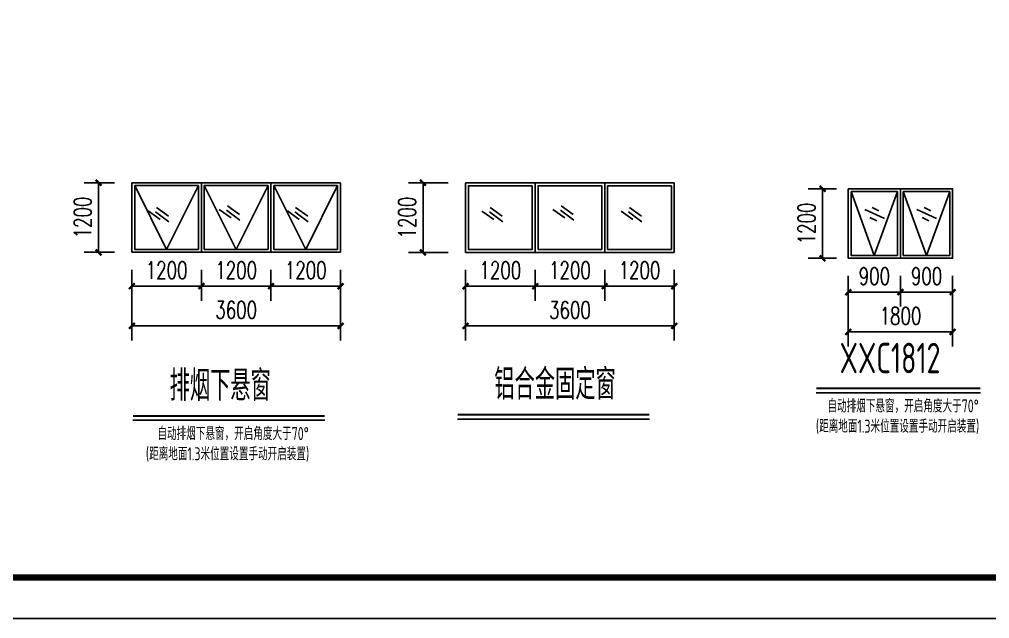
# Model space of a CAD drawing. Extents: x 180850 to 1399066, y 48356 to 327880.
# Drawn here: x 714025 to 747493, y 232984 to 253640 of the extents above; entities that cross this region are included whole.
import ezdxf
from ezdxf.enums import TextEntityAlignment as Align

# ---------------------------------------------------------------- set-up
doc = ezdxf.new("R2010")
doc.units = 0
doc.header["$LTSCALE"] = 1000
for name, color, linetype in [('8', 3, 'Continuous'), ('AXIS', 3, 'Continuous'), ('PUB_TEXT', 7, 'Continuous'), ('PUB_TITLE', 4, 'Continuous'), ('TEXT', 7, 'Continuous'), ('THICK', 6, 'Continuous'), ('THIN', 7, 'Continuous')]:
    doc.layers.add(name, color=color, linetype=linetype)
doc.styles.add('_TCH_DIM_T3', font='SIMPLEX', dxfattribs={"width": 0.705882, "bigfont": 'GBCBIG'})
doc.styles.add('标准字体', font='tssdeng.shx', dxfattribs={"width": 0.7, "bigfont": 'tssdchn.shx'})
doc.dimstyles.new('TCH-200-2', dxfattribs={"dimtxt": 595, "dimasz": 200, "dimexe": 500, "dimexo": 600, "dimgap": 252.5, "dimtad": 1, "dimdec": 0, "dimlfac": 0.5, "dimzin": 0, "dimdsep": 46, "dimtxsty": '_TCH_DIM_T3', "dimblk": 'ARCHTICK', "dimcen": 0.09, "dimclrd": 124, "dimclre": 124, "dimclrt": 7, "dimazin": 2, "dimtfac": 1, "dimtdec": 0, "dimtix": 1, "dimtmove": 2, "dimatfit": 3, "dimfxl": 1, "dimtolj": 1, "dimtzin": 0, "dimarcsym": 0})

# ---------------------------------------------------------------- blocks, each defined once
blk = doc.blocks.new('_ArchTick')
at = {"color": 0, "linetype": 'ByBlock', "const_width": 0.4}
blk.add_lwpolyline([(-0.5, -0.5), (0.5, 0.5)], dxfattribs=at)
blk = doc.blocks.new('*D391')
at = {"layer": 'AXIS', "color": 124, "linetype": 'ByBlock', "lineweight": -2, "transparency": 16777216}
for p, q in [((717903, 245011), (717903, 243944)), ((720303, 245011), (720303, 243944)), ((717903, 244444), (720303, 244444))]:
    blk.add_line(p, q, dxfattribs=at)
at = {"layer": 'Defpoints', "color": 0, "linetype": 'ByBlock', "transparency": 16777216}
for p in [(717903, 245611), (720303, 245611), (720303, 244444)]:
    blk.add_point(p, dxfattribs=at)
at = {"layer": 'AXIS', "color": 124, "linetype": 'ByBlock', "lineweight": -2, "transparency": 16777216, "xscale": 200, "yscale": 200, "zscale": 200, "rotation": 180}
blk.add_blockref('_ArchTick', (717903, 244444), dxfattribs=at)
at = {"layer": 'AXIS', "color": 124, "linetype": 'ByBlock', "lineweight": -2, "transparency": 16777216, "xscale": 200, "yscale": 200, "zscale": 200}
blk.add_blockref('_ArchTick', (720303, 244444), dxfattribs=at)
at = {"layer": 'AXIS', "color": 7, "linetype": 'ByBlock', "transparency": 16777216, "insert": (719103, 244994), "char_height": 595, "attachment_point": 5, "style": '_TCH_DIM_T3'}
blk.add_mtext('\\A1;1200', dxfattribs=at)
blk = doc.blocks.new('*D392')
at = {"layer": 'AXIS', "color": 124, "linetype": 'ByBlock', "lineweight": -2, "transparency": 16777216}
for p, q in [((720303, 245011), (720303, 243944)), ((722703, 245011), (722703, 243944)), ((720303, 244444), (722703, 244444))]:
    blk.add_line(p, q, dxfattribs=at)
at = {"layer": 'Defpoints', "color": 0, "linetype": 'ByBlock', "transparency": 16777216}
for p in [(720303, 245611), (722703, 245611), (722703, 244444)]:
    blk.add_point(p, dxfattribs=at)
at = {"layer": 'AXIS', "color": 124, "linetype": 'ByBlock', "lineweight": -2, "transparency": 16777216, "xscale": 200, "yscale": 200, "zscale": 200, "rotation": 180}
blk.add_blockref('_ArchTick', (720303, 244444), dxfattribs=at)
at = {"layer": 'AXIS', "color": 124, "linetype": 'ByBlock', "lineweight": -2, "transparency": 16777216, "xscale": 200, "yscale": 200, "zscale": 200}
blk.add_blockref('_ArchTick', (722703, 244444), dxfattribs=at)
at = {"layer": 'AXIS', "color": 7, "linetype": 'ByBlock', "transparency": 16777216, "insert": (721503, 244994), "char_height": 595, "attachment_point": 5, "style": '_TCH_DIM_T3'}
blk.add_mtext('\\A1;1200', dxfattribs=at)
blk = doc.blocks.new('*D393')
at = {"layer": 'AXIS', "color": 124, "linetype": 'ByBlock', "lineweight": -2, "transparency": 16777216}
for p, q in [((717903, 245011), (717903, 242574)), ((725103, 245011), (725103, 242574)), ((717903, 243074), (725103, 243074))]:
    blk.add_line(p, q, dxfattribs=at)
at = {"layer": 'Defpoints', "color": 0, "linetype": 'ByBlock', "transparency": 16777216}
for p in [(717903, 245611), (725103, 245611), (725103, 243074)]:
    blk.add_point(p, dxfattribs=at)
at = {"layer": 'AXIS', "color": 124, "linetype": 'ByBlock', "lineweight": -2, "transparency": 16777216, "xscale": 200, "yscale": 200, "zscale": 200, "rotation": 180}
blk.add_blockref('_ArchTick', (717903, 243074), dxfattribs=at)
at = {"layer": 'AXIS', "color": 124, "linetype": 'ByBlock', "lineweight": -2, "transparency": 16777216, "xscale": 200, "yscale": 200, "zscale": 200}
blk.add_blockref('_ArchTick', (725103, 243074), dxfattribs=at)
at = {"layer": 'AXIS', "color": 7, "linetype": 'ByBlock', "transparency": 16777216, "insert": (721503, 243624), "char_height": 595, "attachment_point": 5, "style": '_TCH_DIM_T3'}
blk.add_mtext('\\A1;3600', dxfattribs=at)
blk = doc.blocks.new('*D394')
at = {"layer": 'AXIS', "color": 124, "linetype": 'ByBlock', "lineweight": -2, "transparency": 16777216}
for p, q in [((717303, 248011), (716257, 248011)), ((716757, 248011), (716757, 245611)), ((717303, 245611), (716257, 245611))]:
    blk.add_line(p, q, dxfattribs=at)
at = {"layer": 'Defpoints', "color": 0, "linetype": 'ByBlock', "transparency": 16777216}
for p in [(717903, 248011), (716757, 245611), (717903, 245611)]:
    blk.add_point(p, dxfattribs=at)
at = {"layer": 'AXIS', "color": 124, "linetype": 'ByBlock', "lineweight": -2, "transparency": 16777216, "xscale": 200, "yscale": 200, "zscale": 200}
for p, rotation in [((716757, 248011), 90), ((716757, 245611), 270)]:
    blk.add_blockref('_ArchTick', p, dxfattribs=dict(at, rotation=rotation))
at = {"layer": 'AXIS', "color": 7, "linetype": 'ByBlock', "transparency": 16777216, "insert": (716207, 246811), "char_height": 595, "attachment_point": 5, "rotation": 90, "style": '_TCH_DIM_T3'}
blk.add_mtext('\\A1;1200', dxfattribs=at)
blk = doc.blocks.new('*D395')
at = {"layer": 'AXIS', "color": 124, "linetype": 'ByBlock', "lineweight": -2, "transparency": 16777216}
for p, q in [((722703, 245011), (722703, 243944)), ((725103, 245011), (725103, 243944)), ((722703, 244444), (725103, 244444))]:
    blk.add_line(p, q, dxfattribs=at)
at = {"layer": 'Defpoints', "color": 0, "linetype": 'ByBlock', "transparency": 16777216}
for p in [(722703, 245611), (725103, 245611), (725103, 244444)]:
    blk.add_point(p, dxfattribs=at)
at = {"layer": 'AXIS', "color": 124, "linetype": 'ByBlock', "lineweight": -2, "transparency": 16777216, "xscale": 200, "yscale": 200, "zscale": 200, "rotation": 180}
blk.add_blockref('_ArchTick', (722703, 244444), dxfattribs=at)
at = {"layer": 'AXIS', "color": 124, "linetype": 'ByBlock', "lineweight": -2, "transparency": 16777216, "xscale": 200, "yscale": 200, "zscale": 200}
blk.add_blockref('_ArchTick', (725103, 244444), dxfattribs=at)
at = {"layer": 'AXIS', "color": 7, "linetype": 'ByBlock', "transparency": 16777216, "insert": (723903, 244994), "char_height": 595, "attachment_point": 5, "style": '_TCH_DIM_T3'}
blk.add_mtext('\\A1;1200', dxfattribs=at)
blk = doc.blocks.new('*D407')
at = {"layer": 'AXIS', "color": 124, "linetype": 'ByBlock', "lineweight": -2, "transparency": 16777216}
for p, q in [((729416, 245008), (729416, 243942)), ((731816, 245008), (731816, 243942)), ((729416, 244442), (731816, 244442))]:
    blk.add_line(p, q, dxfattribs=at)
at = {"layer": 'Defpoints', "color": 0, "linetype": 'ByBlock', "transparency": 16777216}
for p in [(729416, 245608), (731816, 245608), (731816, 244442)]:
    blk.add_point(p, dxfattribs=at)
at = {"layer": 'AXIS', "color": 124, "linetype": 'ByBlock', "lineweight": -2, "transparency": 16777216, "xscale": 200, "yscale": 200, "zscale": 200, "rotation": 180}
blk.add_blockref('_ArchTick', (729416, 244442), dxfattribs=at)
at = {"layer": 'AXIS', "color": 124, "linetype": 'ByBlock', "lineweight": -2, "transparency": 16777216, "xscale": 200, "yscale": 200, "zscale": 200}
blk.add_blockref('_ArchTick', (731816, 244442), dxfattribs=at)
at = {"layer": 'AXIS', "color": 7, "linetype": 'ByBlock', "transparency": 16777216, "insert": (730616, 244992), "char_height": 595, "attachment_point": 5, "style": '_TCH_DIM_T3'}
blk.add_mtext('\\A1;1200', dxfattribs=at)
blk = doc.blocks.new('*D408')
at = {"layer": 'AXIS', "color": 124, "linetype": 'ByBlock', "lineweight": -2, "transparency": 16777216}
for p, q in [((731816, 245008), (731816, 243942)), ((734216, 245008), (734216, 243942)), ((731816, 244442), (734216, 244442))]:
    blk.add_line(p, q, dxfattribs=at)
at = {"layer": 'Defpoints', "color": 0, "linetype": 'ByBlock', "transparency": 16777216}
for p in [(731816, 245608), (734216, 245608), (734216, 244442)]:
    blk.add_point(p, dxfattribs=at)
at = {"layer": 'AXIS', "color": 124, "linetype": 'ByBlock', "lineweight": -2, "transparency": 16777216, "xscale": 200, "yscale": 200, "zscale": 200, "rotation": 180}
blk.add_blockref('_ArchTick', (731816, 244442), dxfattribs=at)
at = {"layer": 'AXIS', "color": 124, "linetype": 'ByBlock', "lineweight": -2, "transparency": 16777216, "xscale": 200, "yscale": 200, "zscale": 200}
blk.add_blockref('_ArchTick', (734216, 244442), dxfattribs=at)
at = {"layer": 'AXIS', "color": 7, "linetype": 'ByBlock', "transparency": 16777216, "insert": (733016, 244992), "char_height": 595, "attachment_point": 5, "style": '_TCH_DIM_T3'}
blk.add_mtext('\\A1;1200', dxfattribs=at)
blk = doc.blocks.new('*D409')
at = {"layer": 'AXIS', "color": 124, "linetype": 'ByBlock', "lineweight": -2, "transparency": 16777216}
for p, q in [((729416, 245008), (729416, 242572)), ((736616, 245008), (736616, 242572)), ((729416, 243072), (736616, 243072))]:
    blk.add_line(p, q, dxfattribs=at)
at = {"layer": 'Defpoints', "color": 0, "linetype": 'ByBlock', "transparency": 16777216}
for p in [(729416, 245608), (736616, 245608), (736616, 243072)]:
    blk.add_point(p, dxfattribs=at)
at = {"layer": 'AXIS', "color": 124, "linetype": 'ByBlock', "lineweight": -2, "transparency": 16777216, "xscale": 200, "yscale": 200, "zscale": 200, "rotation": 180}
blk.add_blockref('_ArchTick', (729416, 243072), dxfattribs=at)
at = {"layer": 'AXIS', "color": 124, "linetype": 'ByBlock', "lineweight": -2, "transparency": 16777216, "xscale": 200, "yscale": 200, "zscale": 200}
blk.add_blockref('_ArchTick', (736616, 243072), dxfattribs=at)
at = {"layer": 'AXIS', "color": 7, "linetype": 'ByBlock', "transparency": 16777216, "insert": (733016, 243622), "char_height": 595, "attachment_point": 5, "style": '_TCH_DIM_T3'}
blk.add_mtext('\\A1;3600', dxfattribs=at)
blk = doc.blocks.new('*D410')
at = {"layer": 'AXIS', "color": 124, "linetype": 'ByBlock', "lineweight": -2, "transparency": 16777216}
for p, q in [((728816, 248008), (727448, 248008)), ((727948, 248008), (727948, 245608)), ((728816, 245608), (727448, 245608))]:
    blk.add_line(p, q, dxfattribs=at)
at = {"layer": 'Defpoints', "color": 0, "linetype": 'ByBlock', "transparency": 16777216}
for p in [(729416, 248008), (727948, 245608), (729416, 245608)]:
    blk.add_point(p, dxfattribs=at)
at = {"layer": 'AXIS', "color": 124, "linetype": 'ByBlock', "lineweight": -2, "transparency": 16777216, "xscale": 200, "yscale": 200, "zscale": 200}
for p, rotation in [((727948, 248008), 90), ((727948, 245608), 270)]:
    blk.add_blockref('_ArchTick', p, dxfattribs=dict(at, rotation=rotation))
at = {"layer": 'AXIS', "color": 7, "linetype": 'ByBlock', "transparency": 16777216, "insert": (727398, 246808), "char_height": 595, "attachment_point": 5, "rotation": 90, "style": '_TCH_DIM_T3'}
blk.add_mtext('\\A1;1200', dxfattribs=at)
blk = doc.blocks.new('*D411')
at = {"layer": 'AXIS', "color": 124, "linetype": 'ByBlock', "lineweight": -2, "transparency": 16777216}
for p, q in [((734216, 245008), (734216, 243942)), ((736616, 245008), (736616, 243942)), ((734216, 244442), (736616, 244442))]:
    blk.add_line(p, q, dxfattribs=at)
at = {"layer": 'Defpoints', "color": 0, "linetype": 'ByBlock', "transparency": 16777216}
for p in [(734216, 245608), (736616, 245608), (736616, 244442)]:
    blk.add_point(p, dxfattribs=at)
at = {"layer": 'AXIS', "color": 124, "linetype": 'ByBlock', "lineweight": -2, "transparency": 16777216, "xscale": 200, "yscale": 200, "zscale": 200, "rotation": 180}
blk.add_blockref('_ArchTick', (734216, 244442), dxfattribs=at)
at = {"layer": 'AXIS', "color": 124, "linetype": 'ByBlock', "lineweight": -2, "transparency": 16777216, "xscale": 200, "yscale": 200, "zscale": 200}
blk.add_blockref('_ArchTick', (736616, 244442), dxfattribs=at)
at = {"layer": 'AXIS', "color": 7, "linetype": 'ByBlock', "transparency": 16777216, "insert": (735416, 244992), "char_height": 595, "attachment_point": 5, "style": '_TCH_DIM_T3'}
blk.add_mtext('\\A1;1200', dxfattribs=at)
blk = doc.blocks.new('*D1906')
at = {"layer": 'AXIS', "color": 124, "linetype": 'ByBlock', "lineweight": -2, "transparency": 16777216}
for p, q in [((742618, 244805), (742618, 243738)), ((744419, 244805), (744419, 243738)), ((742618, 244238), (744419, 244238))]:
    blk.add_line(p, q, dxfattribs=at)
at = {"layer": 'Defpoints', "color": 0, "linetype": 'ByBlock', "transparency": 16777216}
for p in [(742618, 245405), (744419, 245405), (744419, 244238)]:
    blk.add_point(p, dxfattribs=at)
at = {"layer": 'AXIS', "color": 124, "linetype": 'ByBlock', "lineweight": -2, "transparency": 16777216, "xscale": 200, "yscale": 200, "zscale": 200, "rotation": 180}
blk.add_blockref('_ArchTick', (742618, 244238), dxfattribs=at)
at = {"layer": 'AXIS', "color": 124, "linetype": 'ByBlock', "lineweight": -2, "transparency": 16777216, "xscale": 200, "yscale": 200, "zscale": 200}
blk.add_blockref('_ArchTick', (744419, 244238), dxfattribs=at)
at = {"layer": 'AXIS', "color": 7, "linetype": 'ByBlock', "transparency": 16777216, "insert": (743519, 244788), "char_height": 595, "attachment_point": 5, "style": '_TCH_DIM_T3'}
blk.add_mtext('\\A1;900', dxfattribs=at)
blk = doc.blocks.new('*D1907')
at = {"layer": 'AXIS', "color": 124, "linetype": 'ByBlock', "lineweight": -2, "transparency": 16777216}
for p, q in [((744419, 244805), (744419, 243738)), ((746219, 244805), (746219, 243738)), ((744419, 244238), (746219, 244238))]:
    blk.add_line(p, q, dxfattribs=at)
at = {"layer": 'Defpoints', "color": 0, "linetype": 'ByBlock', "transparency": 16777216}
for p in [(744419, 245405), (746219, 245405), (746219, 244238)]:
    blk.add_point(p, dxfattribs=at)
at = {"layer": 'AXIS', "color": 124, "linetype": 'ByBlock', "lineweight": -2, "transparency": 16777216, "xscale": 200, "yscale": 200, "zscale": 200, "rotation": 180}
blk.add_blockref('_ArchTick', (744419, 244238), dxfattribs=at)
at = {"layer": 'AXIS', "color": 124, "linetype": 'ByBlock', "lineweight": -2, "transparency": 16777216, "xscale": 200, "yscale": 200, "zscale": 200}
blk.add_blockref('_ArchTick', (746219, 244238), dxfattribs=at)
at = {"layer": 'AXIS', "color": 7, "linetype": 'ByBlock', "transparency": 16777216, "insert": (745319, 244788), "char_height": 595, "attachment_point": 5, "style": '_TCH_DIM_T3'}
blk.add_mtext('\\A1;900', dxfattribs=at)
blk = doc.blocks.new('*D1908')
at = {"layer": 'AXIS', "color": 124, "linetype": 'ByBlock', "lineweight": -2, "transparency": 16777216}
for p, q in [((742618, 244805), (742618, 242368)), ((746219, 244805), (746219, 242368)), ((742618, 242868), (746219, 242868))]:
    blk.add_line(p, q, dxfattribs=at)
at = {"layer": 'Defpoints', "color": 0, "linetype": 'ByBlock', "transparency": 16777216}
for p in [(742618, 245405), (746219, 245405), (746219, 242868)]:
    blk.add_point(p, dxfattribs=at)
at = {"layer": 'AXIS', "color": 124, "linetype": 'ByBlock', "lineweight": -2, "transparency": 16777216, "xscale": 200, "yscale": 200, "zscale": 200, "rotation": 180}
blk.add_blockref('_ArchTick', (742618, 242868), dxfattribs=at)
at = {"layer": 'AXIS', "color": 124, "linetype": 'ByBlock', "lineweight": -2, "transparency": 16777216, "xscale": 200, "yscale": 200, "zscale": 200}
blk.add_blockref('_ArchTick', (746219, 242868), dxfattribs=at)
at = {"layer": 'AXIS', "color": 7, "linetype": 'ByBlock', "transparency": 16777216, "insert": (744419, 243418), "char_height": 595, "attachment_point": 5, "style": '_TCH_DIM_T3'}
blk.add_mtext('\\A1;1800', dxfattribs=at)
blk = doc.blocks.new('*D1909')
at = {"layer": 'AXIS', "color": 124, "linetype": 'ByBlock', "lineweight": -2, "transparency": 16777216}
for p, q in [((742208, 247805), (741230, 247805)), ((741730, 247805), (741730, 245405)), ((742208, 245405), (741230, 245405))]:
    blk.add_line(p, q, dxfattribs=at)
at = {"layer": 'Defpoints', "color": 0, "linetype": 'ByBlock', "transparency": 16777216}
for p in [(742808, 247805), (741730, 245405), (742808, 245405)]:
    blk.add_point(p, dxfattribs=at)
at = {"layer": 'AXIS', "color": 124, "linetype": 'ByBlock', "lineweight": -2, "transparency": 16777216, "xscale": 200, "yscale": 200, "zscale": 200}
for p, rotation in [((741730, 247805), 90), ((741730, 245405), 270)]:
    blk.add_blockref('_ArchTick', p, dxfattribs=dict(at, rotation=rotation))
at = {"layer": 'AXIS', "color": 7, "linetype": 'ByBlock', "transparency": 16777216, "insert": (741180, 246605), "char_height": 595, "attachment_point": 5, "rotation": 90, "style": '_TCH_DIM_T3'}
blk.add_mtext('\\A1;1200', dxfattribs=at)

msp = doc.modelspace()

# ---------------------------------------------------------------- linework, layer by layer
for p, q in [((717902.82, 245610.76), (717902.82, 248010.76)), ((717902.82, 248010.76), (725103, 248010.76)), ((720302.88, 245610.76), (720302.88, 248010.76)), ((722702.94, 245610.76), (722702.94, 248010.76)), ((722702.94, 245610.76), (722702.94, 248010.76)), ((725103, 245610.76), (725103, 248010.76)), ((729415.82, 245608.47), (729415.82, 248008.47)), ((729415.82, 248008.47), (736616, 248008.47)), ((731815.88, 245608.47), (731815.88, 248008.47)), ((734215.94, 245608.47), (734215.94, 248008.47)), ((734215.94, 245608.47), (734215.94, 248008.47)), ((736616, 245608.47), (736616, 248008.47)), ((744416.72, 247804.76), (744416.69, 245404.76)), ((743188.37, 247086.52), (743864.99, 246781.3)), ((743437.62, 247150.61), (743672.95, 247036.49)), ((744986.59, 247086.5), (745663.21, 246781.28)), ((745235.84, 247150.59), (745471.17, 247036.47)), ((743365.23, 246814.81), (743600.55, 246700.69)), ((745163.45, 246814.79), (745398.77, 246700.67)), ((722702.94, 245610.76), (717902.82, 245610.76)), ((725103, 245610.76), (722702.94, 245610.76)), ((734215.94, 245608.47), (729415.82, 245608.47)), ((736616, 245608.47), (734215.94, 245608.47)), ((742618.5, 245404.76), (746222.56, 245404.76))]:
    msp.add_line(p, q)
at = {"color": 21}
for p, q in [((719102.79, 245710.76), (718002.76, 247910.76)), ((720202.82, 247910.76), (719102.79, 245710.76)), ((721502.91, 245710.76), (720402.88, 247910.76)), ((722602.94, 247910.76), (721502.91, 245710.76)), ((723902.91, 245710.76), (722802.88, 247910.76)), ((725002.94, 247910.76), (723902.91, 245710.76)), ((742717.78, 247704.81), (743516.92, 245504.77)), ((743516.92, 245504.77), (744316.08, 247704.73)), ((744516, 247704.79), (745317.14, 245504.75)), ((745317.14, 245504.75), (746118.3, 247704.71))]:
    msp.add_line(p, q, dxfattribs=at)
for points in [[(720202.82, 247910.76), (718002.76, 247910.76), (718002.76, 245710.76), (720202.82, 245710.76)], [(722602.94, 247910.76), (720402.88, 247910.76), (720402.88, 245710.76), (722602.94, 245710.76)], [(725002.94, 247910.76), (722802.88, 247910.76), (722802.88, 245710.76), (725002.94, 245710.76)], [(742717.78, 247704.81), (744316.08, 247704.73), (744316.07, 245504.73), (742717.77, 245504.81)], [(744516, 247704.79), (746118.3, 247704.71), (746118.29, 245504.71), (744515.99, 245504.79)]]:
    msp.add_lwpolyline(points, close=True, dxfattribs=at)
for points in [[(731715.82, 247908.47), (729515.76, 247908.47), (729515.76, 245708.47), (731715.82, 245708.47)], [(734115.94, 247908.47), (731915.88, 247908.47), (731915.88, 245708.47), (734115.94, 245708.47)], [(736515.94, 247908.47), (734315.88, 247908.47), (734315.88, 245708.47), (736515.94, 245708.47)], [(742618.5, 247804.76), (746218.94, 247804.76), (746218.94, 245404.76), (742618.5, 245404.76)]]:
    msp.add_lwpolyline(points, close=True)
at = {"layer": '8'}
for p, q in [((718467.48, 247036.89), (718878.18, 246744.72)), ((718725.04, 247009.06), (719184.46, 246661.25)), ((718752.89, 247155.14), (719170.54, 246856.02)), ((720917.18, 247092.54), (721327.88, 246800.37)), ((721174.73, 247064.71), (721634.16, 246716.9)), ((721202.58, 247210.79), (721620.24, 246911.67)), ((723267.6, 247036.89), (723678.3, 246744.72)), ((723525.16, 247009.06), (723984.58, 246661.25)), ((723553.01, 247155.14), (723970.66, 246856.02)), ((729980.48, 247034.59), (730391.18, 246742.43)), ((730238.04, 247006.77), (730697.46, 246658.95)), ((730265.88, 247152.85), (730683.54, 246853.73)), ((732430.18, 247090.24), (732840.88, 246798.08)), ((732687.73, 247062.42), (733147.16, 246714.6)), ((732715.58, 247208.5), (733133.24, 246909.38)), ((734780.6, 247034.59), (735191.3, 246742.43)), ((735038.16, 247006.77), (735497.58, 246658.95)), ((735066, 247152.85), (735483.66, 246853.73))]:
    msp.add_line(p, q, dxfattribs=at)
at = {"layer": 'PUB_TITLE'}
msp.add_lwpolyline([(675092.51, 232984.16), (793892.51, 232984.16), (793892.51, 316984.16), (675092.51, 316984.16)], close=True, dxfattribs=at)
at = {"layer": 'PUB_TITLE', "const_width": 212.12}
msp.add_lwpolyline([(677912.82, 234398.34), (677912.82, 315569.98), (791892.51, 315569.98), (791892.51, 234398.34)], close=True, dxfattribs=at)
at = {"layer": 'THICK', "linetype": 'ByBlock', "const_width": 75}
for points in [[(741515.15, 240921.45), (747179.1, 240921.45)], [(717941.78, 239969.97), (724558.71, 239969.97)], [(729142.53, 240014.21), (735759.46, 240014.21)]]:
    msp.add_lwpolyline(points, dxfattribs=at)
at = {"layer": 'THIN', "linetype": 'ByBlock'}
for points in [[(741515.15, 240771.45), (747179.1, 240771.45)], [(717941.78, 239819.97), (724558.71, 239819.97)], [(729142.53, 239864.21), (735759.46, 239864.21)]]:
    msp.add_lwpolyline(points, dxfattribs=at)

# ---------------------------------------------------------------- texts
at = {"layer": 'PUB_TEXT', "style": '标准字体', "width": 0.7}
for s, p in [('自动排烟下悬窗，开启角度大于70%%D', (741899.6, 240088.34, 828.98)), ('自动排烟下悬窗，开启角度大于70%%D', (718786.29, 239136.86, 828.98)), ('(距离地面1.3米位置设置手动开启装置)', (741499.89, 239391.15, 828.98)), ('(距离地面1.3米位置设置手动开启装置)', (718386.58, 238439.67, 828.98))]:
    msp.add_text(s, height=450, dxfattribs=at).set_placement(p)
at = {"layer": 'TEXT', "linetype": 'ByBlock', "style": '标准字体', "width": 0.7}
for s, p in [('XXC1812', (742319.85, 241126.47)), ('排烟下悬窗', (719206.54, 240174.99)), ('铝合金固定窗', (730407.29, 240219.23))]:
    msp.add_text(s, height=1050, dxfattribs=at).set_placement(p, align=Align.BOTTOM_LEFT)

# ---------------------------------------------------------------- dimensions: what is measured, and where the dimension line sits
at = {"layer": 'AXIS', "linetype": 'ByBlock'}
for base, p1, p2, picture, middle in [((716756.94, 245610.76), (717902.82, 248010.76), (717902.82, 245610.76), '*D394', (716206.94, 246810.76)), ((727947.88, 245608.47), (729415.82, 248008.47), (729415.82, 245608.47), '*D410', (727397.88, 246808.47)), ((741730, 245404.76), (742807.64, 247804.76), (742807.64, 245404.76), '*D1909', (741180, 246604.76))]:
    dim = msp.add_linear_dim(base=base, p1=p1, p2=p2, angle=90, dimstyle='TCH-200-2', dxfattribs=at)
    dim.commit()
    dim.dimension.update_dxf_attribs({"geometry": picture, "text_midpoint": middle})
for base, p1, p2, picture, middle in [((720302.88, 244444.4), (717902.82, 245610.76), (720302.88, 245610.76), '*D391', (719102.85, 244994.4)), ((725103, 243074.3), (717902.82, 245610.76), (725103, 245610.76), '*D393', (721502.91, 243624.3)), ((722702.94, 244444.4), (720302.88, 245610.76), (722702.94, 245610.76), '*D392', (721502.91, 244994.4)), ((725103, 244444.4), (722702.94, 245610.76), (725103, 245610.76), '*D395', (723902.97, 244994.4)), ((731815.88, 244442.11), (729415.82, 245608.47), (731815.88, 245608.47), '*D407', (730615.85, 244992.11)), ((736616, 243072), (729415.82, 245608.47), (736616, 245608.47), '*D409', (733015.91, 243622)), ((734215.94, 244442.11), (731815.88, 245608.47), (734215.94, 245608.47), '*D408', (733015.91, 244992.11)), ((736616, 244442.11), (734215.94, 245608.47), (736616, 245608.47), '*D411', (735415.97, 244992.11)), ((744418.53, 244238.4), (742618.5, 245404.76), (744418.53, 245404.76), '*D1906', (743518.51, 244788.4)), ((746218.94, 242868.29), (742618.5, 245404.76), (746218.94, 245404.76), '*D1908', (744418.72, 243418.29)), ((746218.94, 244238.4), (744418.53, 245404.76), (746218.94, 245404.76), '*D1907', (745318.73, 244788.4))]:
    dim = msp.add_linear_dim(base=base, p1=p1, p2=p2, dimstyle='TCH-200-2', dxfattribs=at)
    dim.commit()
    dim.dimension.update_dxf_attribs({"geometry": picture, "text_midpoint": middle})

doc.saveas('drawing.dxf')
